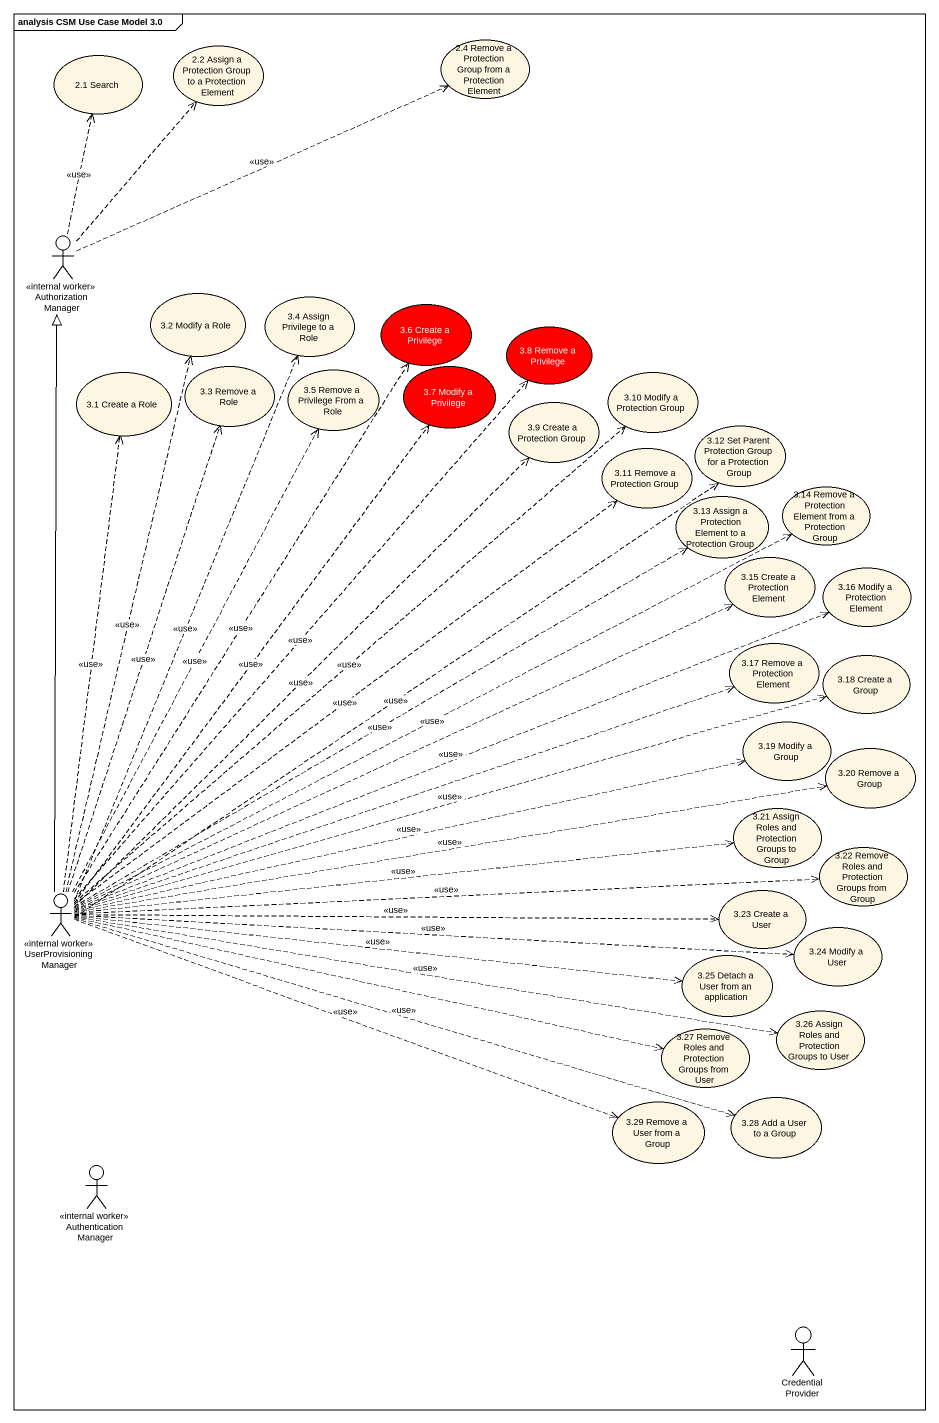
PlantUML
@startuml
mainframe analysis CSM Use Case Model 3.0
usecase "2.1 Search" as u2_1_Search
usecase "2.2 Assign a Protection Group to a Protection Element" as u2_2_Assign_a_Protection
usecase "2.4 Remove a Protection Group from a Protection Element" as u2_4_Remove_a_Protection
actor AuthorizationManager <<internal worker>>
usecase "3.2 Modify a Role" as u3_2_Modify_a_Role
usecase "3.4 Assign Privilege to a Role" as u3_4_Assign_Privilege_to_a
usecase "3.6 Create a Privilege" as u3_6_Create_a_Privilege #FF0000
usecase "3.8 Remove a Privilege" as u3_8_Remove_a_Privilege #FF0000
usecase "3.1 Create a Role" as u3_1_Create_a_Role
usecase "3.3 Remove a Role" as u3_3_Remove_a_Role
usecase "3.5 Remove a Privilege From a Role" as u3_5_Remove_a_Privilege_From
usecase "3.7 Modify a Privilege" as u3_7_Modify_a_Privilege #FF0000
usecase "3.10 Modify a Protection Group" as u3_10_Modify_a_Protection
usecase "3.9 Create a Protection Group" as u3_9_Create_a_Protection
usecase "3.11 Remove a Protection Group" as u3_11_Remove_a_Protection
usecase "3.12 Set Parent Protection Group for a Protection Group" as u3_12_Set_Parent_Protection
usecase "3.13 Assign a Protection Element to a Protection Group" as u3_13_Assign_a_Protection
usecase "3.14 Remove a Protection Element from a Protection Group" as u3_14_Remove_a_Protection
usecase "3.15 Create a Protection Element" as u3_15_Create_a_Protection
usecase "3.16 Modify a Protection Element" as u3_16_Modify_a_Protection
usecase "3.17 Remove a Protection Element" as u3_17_Remove_a_Protection
usecase "3.18 Create a Group" as u3_18_Create_a_Group
usecase "3.19 Modify a Group" as u3_19_Modify_a_Group
usecase "3.20 Remove a Group" as u3_20_Remove_a_Group
usecase "3.21 Assign Roles and Protection Groups to Group" as u3_21_Assign_Roles_and
usecase "3.22 Remove Roles and Protection Groups from Group" as u3_22_Remove_Roles_and
actor UserProvisioningManager <<internal worker>>
usecase "3.23 Create a User" as u3_23_Create_a_User
usecase "3.25 Detach a User from an application" as u3_25_Detach_a_User_from_an
usecase "3.24 Modify a User" as u3_24_Modify_a_User
usecase "3.27 Remove Roles and Protection Groups from User" as u3_27_Remove_Roles_and
usecase "3.26 Assign Roles and Protection Groups to User" as u3_26_Assign_Roles_and
usecase "3.29 Remove a User from a Group" as u3_29_Remove_a_User_from_a
usecase "3.28 Add a User to a Group" as u3_28_Add_a_User_to_a_Group
actor AuthenticationManager <<internal worker>>
actor "Credential Provider" as Credential_Provider
AuthorizationManager .up.> u2_1_Search : <<use>>
AuthorizationManager .up.> u2_2_Assign_a_Protection
AuthorizationManager .right.> u2_4_Remove_a_Protection : <<use>>
UserProvisioningManager -up-|> AuthorizationManager
UserProvisioningManager .up.> u3_2_Modify_a_Role : <<use>>
UserProvisioningManager .up.> u3_4_Assign_Privilege_to_a : <<use>>
UserProvisioningManager .up.> u3_6_Create_a_Privilege : <<use>>
UserProvisioningManager .up.> u3_8_Remove_a_Privilege : <<use>>
UserProvisioningManager .up.> u3_1_Create_a_Role : <<use>>
UserProvisioningManager .up.> u3_3_Remove_a_Role : <<use>>
UserProvisioningManager .up.> u3_5_Remove_a_Privilege_From : <<use>>
UserProvisioningManager .up.> u3_7_Modify_a_Privilege : <<use>>
UserProvisioningManager .up.> u3_10_Modify_a_Protection : <<use>>
UserProvisioningManager .up.> u3_9_Create_a_Protection : <<use>>
UserProvisioningManager .up.> u3_11_Remove_a_Protection : <<use>>
UserProvisioningManager .up.> u3_12_Set_Parent_Protection : <<use>>
UserProvisioningManager .up.> u3_13_Assign_a_Protection : <<use>>
UserProvisioningManager .right.> u3_14_Remove_a_Protection : <<use>>
UserProvisioningManager .right.> u3_15_Create_a_Protection
UserProvisioningManager .right.> u3_16_Modify_a_Protection : <<use>>
UserProvisioningManager .right.> u3_17_Remove_a_Protection
UserProvisioningManager .right.> u3_18_Create_a_Group : <<use>>
UserProvisioningManager .right.> u3_19_Modify_a_Group : <<use>>
UserProvisioningManager .right.> u3_20_Remove_a_Group : <<use>>
UserProvisioningManager .right.> u3_21_Assign_Roles_and : <<use>>
UserProvisioningManager .right.> u3_22_Remove_Roles_and : <<use>>
UserProvisioningManager .right.> u3_23_Create_a_User : <<use>>
UserProvisioningManager .right.> u3_25_Detach_a_User_from_an : <<use>>
UserProvisioningManager .right.> u3_24_Modify_a_User : <<use>>
UserProvisioningManager .right.> u3_27_Remove_Roles_and
UserProvisioningManager .right.> u3_26_Assign_Roles_and : <<use>>
UserProvisioningManager .right.> u3_29_Remove_a_User_from_a : <<use>>
UserProvisioningManager .right.> u3_28_Add_a_User_to_a_Group : <<use>>
@enduml
